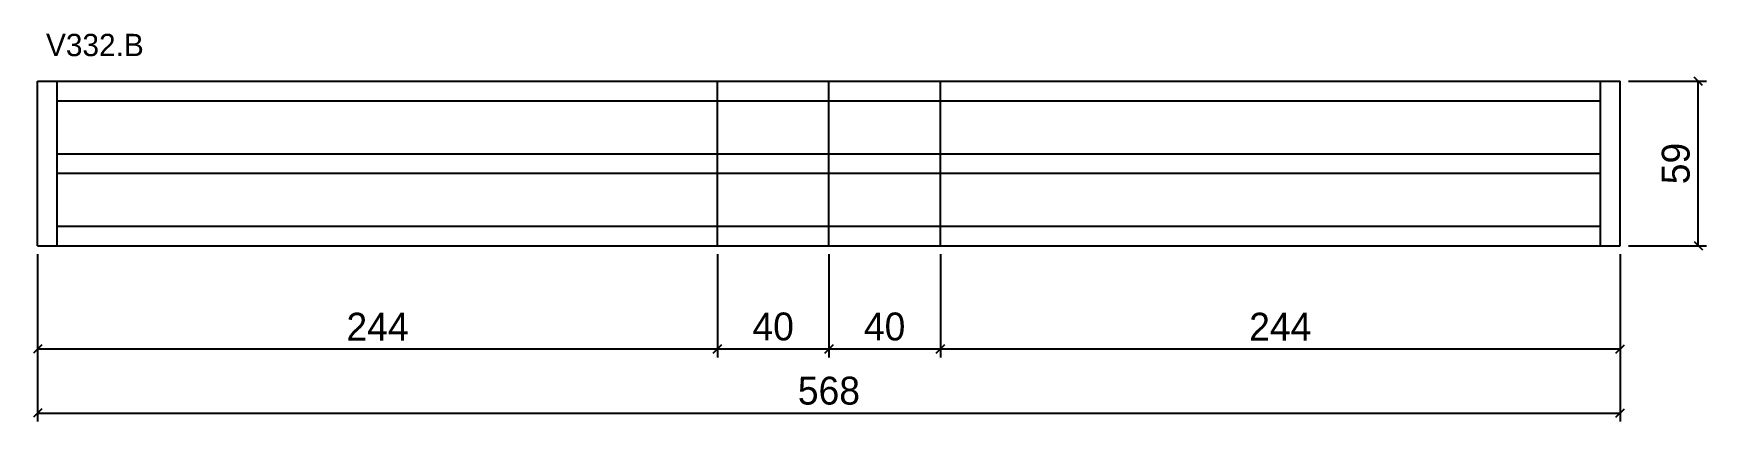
# Model space of a CAD drawing. Extents: x -2 to 599, y -272 to -133.
import ezdxf

# ---------------------------------------------------------------- set-up
doc = ezdxf.new("R2010")
doc.units = 0
for name, color, linetype in [('COTA', 241, 'Continuous'), ('NOMENCLATURA', 7, 'Continuous'), ('Painéis', 200, 'Continuous'), ('SARR_2.2x7', 40, 'Continuous')]:
    doc.layers.add(name, color=color, linetype=linetype)
doc.dimstyles.new('PAINEL', dxfattribs={"dimtxt": 10, "dimasz": 3, "dimexe": 3, "dimexo": 3, "dimgap": 3, "dimtad": 1, "dimblk": 'OBLIQUE', "dimblk1": 'OBLIQUE', "dimcen": 2.5, "dimclrd": 4, "dimclre": 4, "dimclrt": 240, "dimazin": 3, "dimtfac": 1, "dimtmove": 0, "dimatfit": 3})

# ---------------------------------------------------------------- blocks, each defined once
blk = doc.blocks.new('_OBLIQUE')
at = {"color": 0, "linetype": 'BYBLOCK'}
blk.add_line((-0.5, -0.5), (0.5, 0.5), dxfattribs=at)

msp = doc.modelspace()

# ---------------------------------------------------------------- linework, layer by layer
at = {"layer": 'Painéis'}
for p, q in [((0, -150), (244, -150)), ((0, -209), (0, -150)), ((244, -209), (244, -150)), ((244, -150), (284, -150)), ((284, -209), (284, -150)), ((284, -150), (324, -150)), ((324, -209), (324, -150)), ((324, -150), (568, -150)), ((568, -209), (568, -150)), ((0, -209), (244, -209)), ((244, -209), (284, -209)), ((284, -209), (324, -209)), ((324, -209), (568, -209))]:
    msp.add_line(p, q, dxfattribs=at)
at = {"layer": 'SARR_2.2x7'}
for p, q in [((7, -209), (7, -150)), ((561, -209), (561, -150))]:
    msp.add_line(p, q, dxfattribs=at)
for points in [[(7, -157), (244, -157)], [(7, -157), (244, -157)], [(244, -157), (284, -157)], [(244, -157), (284, -157)], [(284, -157), (324, -157)], [(284, -157), (324, -157)], [(324, -157), (561, -157)], [(324, -157), (561, -157)], [(7, -176), (244, -176)], [(7, -176), (244, -176)], [(244, -176), (284, -176)], [(244, -176), (284, -176)], [(284, -176), (324, -176)], [(284, -176), (324, -176)], [(324, -176), (561, -176)], [(324, -176), (561, -176)], [(7, -183), (244, -183)], [(7, -183), (244, -183)], [(244, -183), (284, -183)], [(244, -183), (284, -183)], [(284, -183), (324, -183)], [(284, -183), (324, -183)], [(324, -183), (561, -183)], [(324, -183), (561, -183)], [(7, -202), (244, -202)], [(7, -202), (244, -202)], [(244, -202), (284, -202)], [(244, -202), (284, -202)], [(284, -202), (324, -202)], [(284, -202), (324, -202)], [(324, -202), (561, -202)], [(324, -202), (561, -202)]]:
    msp.add_lwpolyline(points, dxfattribs=at)

# ---------------------------------------------------------------- texts
at = {"layer": 'NOMENCLATURA'}
msp.add_text('V332.B', height=8, dxfattribs=at).set_placement((3, -141))

# ---------------------------------------------------------------- dimensions: what is measured, and where the dimension line sits
at = {"layer": 'COTA'}
msp.add_linear_dim(base=(596, -209), p1=(568, -209), p2=(568, -150), angle=90, dimstyle='PAINEL', dxfattribs=at).render()
msp.add_linear_dim(base=(596, -209), p1=(568, -209), p2=(568, -150), angle=90, dimstyle='PAINEL', dxfattribs=at).render()
for base, p1, p2 in [((0, -246), (0, -209), (244, -209)), ((0, -269), (0, -209), (568, -209)), ((244, -246), (244, -209), (284, -209)), ((284, -246), (284, -209), (324, -209)), ((324, -246), (324, -209), (568, -209))]:
    msp.add_linear_dim(base=base, p1=p1, p2=p2, dimstyle='PAINEL', dxfattribs=at).render()

doc.saveas('drawing.dxf')
